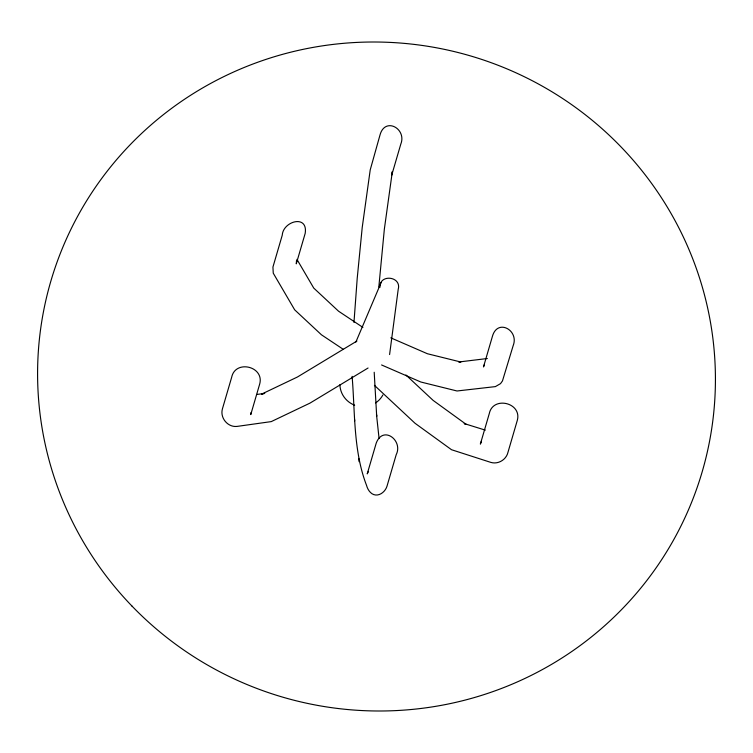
<?xml version="1.0" encoding="UTF-8"?>
<svg xmlns="http://www.w3.org/2000/svg" width="753" height="753" viewBox="0 0 753 753"><rect width="100%" height="100%" fill="white"/><g stroke="black" fill="none" stroke-linecap="round" stroke-linejoin="round"><path stroke-width="1.13" d="M353.966 322.444L357.223 278.234L362.231 227.387L370.222 169.867L379.992 135.032C384.999 116.489 406.912 128.754 400.812 144.077L391.748 175.063L392.332 171.637L384.35 229.157L378.825 286.978M296.513 260.613L296.277 263.832L305.191 233.345C308.193 214.144 283.109 221.118 282.262 235.162L272.934 267.07L273.254 273.179L294.668 309.822L321.456 334.803L343.481 349.467M379.936 287.401C379.154 273.603 401.904 276.247 398.205 289.34L389.593 354.559M250.956 412.682L250.758 414.592L259.71 383.974C264.501 366.344 235.341 359.35 231.67 377.272L222.37 409.048C219.942 417.915 227.698 427.365 236.903 426.433L271.259 421.605L309.963 403.128L368.066 368.01M381.122 282.573L355.849 342.097M481.374 441.437L480.367 444.091L489.281 413.604C492.951 395.692 522.111 402.686 517.32 420.306L507.993 452.224C506.345 459.697 498.138 464.657 490.777 462.38L451.536 449.729L415.044 423.28L374.429 385.348M484.49 364.461L483.482 366.937L492.358 336.563C497.366 318.02 519.278 330.285 513.179 345.608L502.467 380.933L500.519 383.644L495.38 386.609L457.024 390.986L420.842 382.016L381.573 364.96M368.462 471.397L367.229 473.891L376.227 443.103C383.023 424.993 403.326 440.467 396.21 454.68L386.967 486.297C385.122 492.264 378.072 497.554 372.038 493.761C369.168 491.794 367.436 488.678 366.542 485.374C353.223 450.718 355.143 412.795 352.112 376.349M356.894 341.062L297.426 377.008L261.639 394.092L264.745 393.405L256.764 394.468M487.351 358.522L458.793 361.995L460.874 362.033L427.412 353.741L390.807 337.843M485.337 430.132L464.206 423.572L465.994 424.438M362.908 327.404L338.521 311.177L313.747 288.079L296.927 259.333M465.956 424.193L433.154 400.417L405.923 374.985M379.079 438.528L376.5 414.583L376.688 416.324L374.203 372.255M354.531 419.252L354.71 420.993M358.748 458.417L359.096 461.683M382.882 394.986A22.882 22.524 16.3 0 1 375.615 402.911M354.663 405.208A22.882 22.524 16.3 0 1 339.885 384.708M131.944 606.043A339.33 334.078 16.3 0 0 701.994 472.432A339.33 334.078 16.3 0 0 295.562 51.025A339.33 334.078 16.3 0 0 131.944 606.043"/></g></svg>
